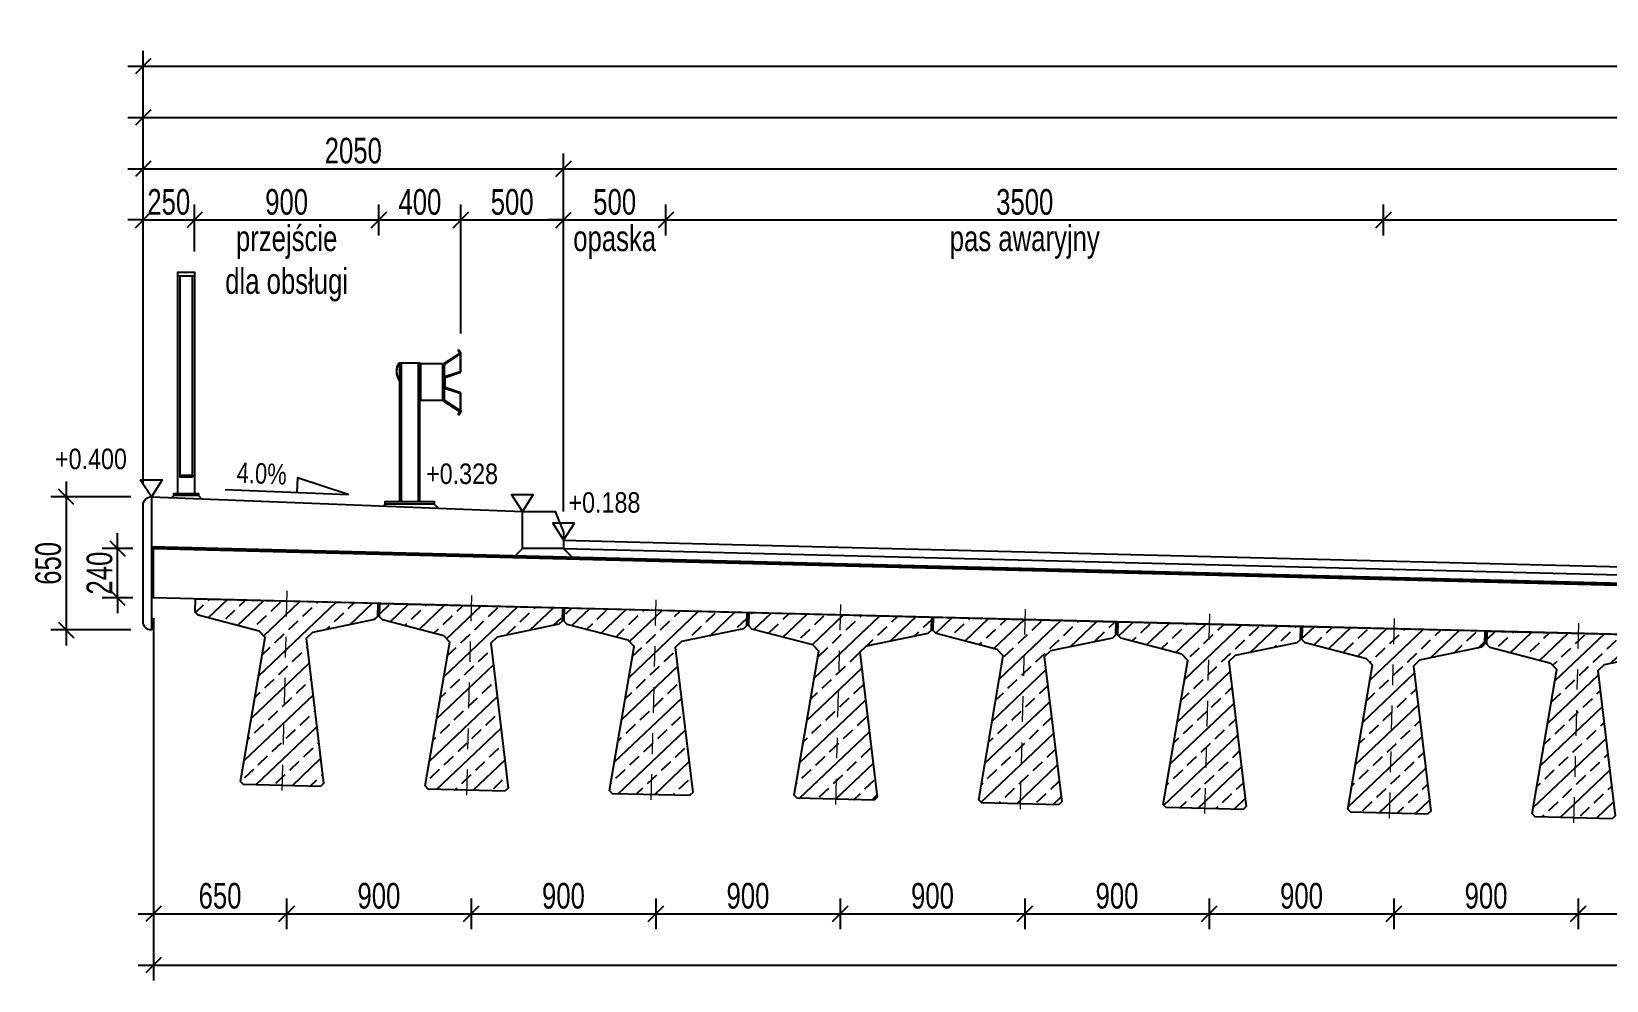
# Model space of a CAD drawing. Header units: metres. Extents: x -13.3 to 43, y -32 to 56.7.
# Drawn here: x -10.09 to -2.41, y -31.96 to -27.33 of the extents above; entities that cross this region are included whole.
import ezdxf
from ezdxf.enums import TextEntityAlignment as Align

# ---------------------------------------------------------------- set-up
doc = ezdxf.new("R2010")
doc.units = ezdxf.units.M
doc.header["$MEASUREMENT"] = 0
doc.linetypes.add('CENTER', pattern=[2, 1.25, -0.25, 0.25, -0.25])
doc.linetypes.add('HIDDEN', pattern=[0.375, 0.25, -0.125])
for name, color, linetype in [('AII_M_balustrady', 8, 'Continuous'), ('AII_M_bariery', 8, 'Continuous'), ('AII_M_izolacja', 8, 'Continuous'), ('AII_M_konstrukcja beton', 3, 'Continuous'), ('AII_M_krawężnik', 9, 'Continuous'), ('AII_M_kreskowanie', 8, 'Continuous'), ('AII_M_nawierzchnia', 9, 'Continuous'), ('AII_M_wymiary', 9, 'Continuous'), ('AII_M_wyposażenie', 8, 'Continuous')]:
    doc.layers.add(name, color=color, linetype=linetype)
doc.layers.add('AII_M_koty wysokościowe', color=1, linetype='Continuous', lineweight=18)
doc.layers.add('AII_M_osie główne', color=9, linetype='CENTER', lineweight=18)
doc.styles.add('AII_norm.', font='CDMSIMPL.shx', dxfattribs={"width": 0.75, "bigfont": 'CDMBIGPL.shx'})
doc.styles.add('CDMSTYLE', font='CDMSIMPL.shx', dxfattribs={"width": 0.7, "bigfont": 'CDMBIGPL.shx'})
doc.dimstyles.new('A2_M50MM', dxfattribs={"dimscale": 0.05, "dimtxt": 2.5, "dimasz": 1.5, "dimexe": 1.5, "dimexo": 2, "dimgap": 0.5, "dimtad": 1, "dimdec": 0, "dimlfac": 1000, "dimrnd": 5, "dimzin": 9, "dimtxsty": 'AII_norm.', "dimblk": 'OBLIQUE', "dimcen": 2.5, "dimdle": 1.5, "dimclrd": 256, "dimclre": 256, "dimclrt": 1, "dimadec": 1, "dimazin": 2, "dimtfac": 1, "dimtdec": 0, "dimtix": 1, "dimtmove": 1, "dimatfit": 3, "dimfxl": 1, "dimtvp": 1, "dimtfillclr": 256, "dimtolj": 1, "dimtzin": 0, "dimarcsym": 0})

# ---------------------------------------------------------------- blocks, each defined once
blk = doc.blocks.new('Deska_0.65')
at = {"layer": 'AII_M_wyposażenie', "color": 0, "linetype": 'ByBlock', "lineweight": -2}
blk.add_lwpolyline([(0, 0), (0, -0.65, 0.414214), (0.04, -0.61), (0.04, -0.04, 0.414214)], format="xyb", close=True, dxfattribs=at)
blk = doc.blocks.new('Bariera')
at = {"color": 0, "linetype": 'ByBlock', "lineweight": -2}
for p, q in [((-0.165, 0.685), (-0.165, 0.505)), ((-0.0686, 0.685), (-0.165, 0.685)), ((-0.161, 0.505), (-0.161, 0.685)), ((-0.05, 0.685), (-0.0686, 0.685)), ((-0.054, 0.505), (-0.054, 0.685)), ((-0.05, 0.683), (-0.05, 0.687)), ((-0.05, 0.503), (-0.05, 0.683)), ((-0.042, 0.687), (-0.042, 0.013)), ((0.042, 0.687), (0.042, 0.013)), ((0.0522, 0.6891), (0.05, 0.687)), ((-0.165, 0.505), (-0.05, 0.505))]:
    blk.add_line(p, q, dxfattribs=at)
for points in [[(-0.25, 0.4542), (-0.25, 0.5379, -0.324981), (-0.2452, 0.5446), (-0.1778, 0.5664, 0.324981), (-0.173, 0.5731), (-0.173, 0.593), (-0.173, 0.6129, 0.324981), (-0.1778, 0.6196), (-0.2452, 0.6414, -0.324981), (-0.25, 0.6481), (-0.25, 0.7318, -0.15172), (-0.2488, 0.7358), (-0.239, 0.75), (-0.2365, 0.7483), (-0.2458, 0.7349, 0.15172), (-0.247, 0.7309), (-0.247, 0.6503, 0.324981), (-0.2422, 0.6436), (-0.1748, 0.6218, -0.324981), (-0.17, 0.6151), (-0.17, 0.593), (-0.17, 0.5709, -0.324981), (-0.1748, 0.5642), (-0.2422, 0.5424, 0.324981), (-0.247, 0.5357), (-0.247, 0.4551, 0.15172), (-0.2458, 0.4511), (-0.2365, 0.4377), (-0.239, 0.436), (-0.2488, 0.4502, -0.15172), (-0.25, 0.4542, 0.15172), (-0.2488, 0.4502)], [(0.0522, 0.6891, -0.305469), (0.0521, 0.6048), (0.05, 0.607, 0.3), (0.05, 0.687, 0.425)]]:
    blk.add_lwpolyline(points, format="xyb", dxfattribs=at)
blk.add_lwpolyline([(-0.1682, 0.6851, -0.252386), (-0.165, 0.6792), (-0.165, 0.5068, -0.252386), (-0.1682, 0.5009), (-0.241, 0.453), (-0.2437, 0.4572), (-0.1732, 0.5036, 0.252386), (-0.17, 0.5095), (-0.17, 0.6765, 0.252386), (-0.1732, 0.6824), (-0.2437, 0.7288), (-0.241, 0.733)], format="xyb", close=True, dxfattribs=at)
blk.add_lwpolyline([(-0.05, 0.013), (-0.05, 0.687), (0.05, 0.687), (0.05, 0.013)], dxfattribs=at)
blk.add_lwpolyline([(-0.12, 0), (0.12, 0), (0.12, 0.013), (-0.12, 0.013)], close=True, dxfattribs=at)
blk = doc.blocks.new('Balustrada_1.1')
at = {"layer": 'AII_M_balustrady', "color": 0, "linetype": 'ByBlock', "lineweight": -2}
for points in [[(0.04, 0.01), (0.04, 1.09), (-0.04, 1.09), (-0.04, 0.01)], [(-0.04, 1.07), (0.04, 1.07)], [(-0.03, 0.1), (-0.03, 1.07)], [(0.03, 0.1), (0.03, 1.07)]]:
    blk.add_lwpolyline(points, dxfattribs=at)
for points in [[(-0.03, 0.09), (0.03, 0.09), (0.03, 0.1), (-0.03, 0.1)], [(-0.06, 0), (0.06, 0), (0.06, 0.01), (-0.06, 0.01)]]:
    blk.add_lwpolyline(points, close=True, dxfattribs=at)
blk = doc.blocks.new('_OBLIQUE')
at = {"color": 0, "linetype": 'ByBlock'}
blk.add_line((-0.5, -0.5), (0.5, 0.5), dxfattribs=at)
blk = doc.blocks.new('*D923')
at = {"layer": 'AII_M_wymiary', "lineweight": -2, "transparency": 16777216}
for p, q in [((-9.925, -29.5251), (-9.925, -30.3251)), ((-9.61, -29.6001), (-10, -29.6001)), ((-9.61, -30.2501), (-10, -30.2501))]:
    blk.add_line(p, q, dxfattribs=at)
at = {"layer": 'Defpoints', "color": 0, "lineweight": 25, "transparency": 16777216}
for p in [(-9.51, -29.6001), (-9.925, -30.2501), (-9.51, -30.2501)]:
    blk.add_point(p, dxfattribs=at)
at = {"layer": 'AII_M_wymiary', "lineweight": -2, "transparency": 16777216, "xscale": 0.07500000000000001, "yscale": 0.07500000000000001, "zscale": 0.07500000000000001}
for p, rotation in [((-9.925, -29.6001), 90), ((-9.925, -30.2501), 270)]:
    blk.add_blockref('_OBLIQUE', p, dxfattribs=dict(at, rotation=rotation))
at = {"layer": 'AII_M_wymiary', "color": 1, "lineweight": 25, "transparency": 16777216, "insert": (-10.0125, -29.9251), "char_height": 0.125, "attachment_point": 5, "rotation": 90, "style": 'AII_norm.'}
blk.add_mtext('\\A1;650', dxfattribs=at)
blk = doc.blocks.new('Spadek')
at = {"layer": 'AII_M_wymiary', "color": 0}
blk.add_lwpolyline([(-0.2999, 0), (0.2999, 0), (0.0499, 0.07), (0.0499, 0.07), (0.0499, 0)], dxfattribs=at)
at = {"layer": 'AII_M_wymiary', "color": 1, "style": 'CDMSTYLE', "width": 0.8}
blk.add_attdef('SP', text='', height=0.1, rotation=360, dxfattribs=at).set_placement((-0.125, 0.035), align=Align.CENTER)
blk = doc.blocks.new('*D925')
at = {"layer": 'AII_M_wymiary', "lineweight": -2, "transparency": 16777216}
for p, q in [((-7.5, -29.6725), (-7.5, -28.175)), ((-7, -28.325), (-7, -28.175)), ((-7.5, -28.25), (-7.575, -28.25)), ((-7.5, -28.25), (-7, -28.25)), ((-7, -28.25), (-6.925, -28.25))]:
    blk.add_line(p, q, dxfattribs=at)
at = {"layer": 'Defpoints', "color": 0, "lineweight": 25, "transparency": 16777216}
for p in [(-7, -28.25), (-7, -28.425), (-7.5, -29.7725)]:
    blk.add_point(p, dxfattribs=at)
at = {"layer": 'AII_M_wymiary', "lineweight": -2, "transparency": 16777216, "xscale": 0.07500000000000001, "yscale": 0.07500000000000001, "zscale": 0.07500000000000001}
blk.add_blockref('_OBLIQUE', (-7.5, -28.25), dxfattribs=at)
at = {"layer": 'AII_M_wymiary', "lineweight": -2, "transparency": 16777216, "xscale": 0.07500000000000001, "yscale": 0.07500000000000001, "zscale": 0.07500000000000001, "rotation": 180}
blk.add_blockref('_OBLIQUE', (-7, -28.25), dxfattribs=at)
at = {"layer": 'AII_M_wymiary', "color": 1, "lineweight": 25, "transparency": 16777216, "char_height": 0.125, "attachment_point": 5, "style": 'AII_norm.'}
for s, insert in [('\\A1;500', (-7.25, -28.1625)), ('\\A1;opaska', (-7.25, -28.3583))]:
    blk.add_mtext(s, dxfattribs=dict(at, insert=insert))
blk = doc.blocks.new('*D926')
at = {"layer": 'AII_M_wymiary', "lineweight": -2, "transparency": 16777216}
for p, q in [((-7, -28.325), (-7, -28.175)), ((-3.5, -28.325), (-3.5, -28.175)), ((-7.075, -28.25), (-3.425, -28.25))]:
    blk.add_line(p, q, dxfattribs=at)
at = {"layer": 'Defpoints', "color": 0, "lineweight": 25, "transparency": 16777216}
for p in [(-3.5, -28.25), (-7, -28.425), (-3.5, -28.425)]:
    blk.add_point(p, dxfattribs=at)
at = {"layer": 'AII_M_wymiary', "lineweight": -2, "transparency": 16777216, "xscale": 0.07500000000000001, "yscale": 0.07500000000000001, "zscale": 0.07500000000000001, "rotation": 180}
blk.add_blockref('_OBLIQUE', (-7, -28.25), dxfattribs=at)
at = {"layer": 'AII_M_wymiary', "lineweight": -2, "transparency": 16777216, "xscale": 0.07500000000000001, "yscale": 0.07500000000000001, "zscale": 0.07500000000000001}
blk.add_blockref('_OBLIQUE', (-3.5, -28.25), dxfattribs=at)
at = {"layer": 'AII_M_wymiary', "color": 1, "lineweight": 25, "transparency": 16777216, "char_height": 0.125, "attachment_point": 5, "style": 'AII_norm.'}
for s, insert in [('\\A1;3500', (-5.25, -28.1625)), ('\\A1;pas awaryjny', (-5.25, -28.3583))]:
    blk.add_mtext(s, dxfattribs=dict(at, insert=insert))
blk = doc.blocks.new('*D927')
at = {"layer": 'AII_M_wymiary', "lineweight": -2, "transparency": 16777216}
for p, q in [((-3.5, -28.325), (-3.5, -28.175)), ((0, -28.325), (0, -28.175)), ((-3.575, -28.25), (0.075, -28.25))]:
    blk.add_line(p, q, dxfattribs=at)
at = {"layer": 'Defpoints', "color": 0, "lineweight": 25, "transparency": 16777216}
for p in [(0, -28.25), (-3.5, -28.425), (0, -28.425)]:
    blk.add_point(p, dxfattribs=at)
at = {"layer": 'AII_M_wymiary', "lineweight": -2, "transparency": 16777216, "xscale": 0.07500000000000001, "yscale": 0.07500000000000001, "zscale": 0.07500000000000001, "rotation": 180}
blk.add_blockref('_OBLIQUE', (-3.5, -28.25), dxfattribs=at)
at = {"layer": 'AII_M_wymiary', "lineweight": -2, "transparency": 16777216, "xscale": 0.07500000000000001, "yscale": 0.07500000000000001, "zscale": 0.07500000000000001}
blk.add_blockref('_OBLIQUE', (0, -28.25), dxfattribs=at)
at = {"layer": 'AII_M_wymiary', "color": 1, "lineweight": 25, "transparency": 16777216, "char_height": 0.125, "attachment_point": 5, "style": 'AII_norm.'}
for s, insert in [('\\A1;3500', (-1.75, -28.1625)), ('\\A1;pas ruchu', (-1.75, -28.3583))]:
    blk.add_mtext(s, dxfattribs=dict(at, insert=insert))
blk = doc.blocks.new('*D930')
at = {"layer": 'AII_M_wymiary', "lineweight": -2, "transparency": 16777216}
for p, q in [((-8, -28.8039), (-8, -28.175)), ((-7.5, -29.6725), (-7.5, -28.175)), ((-8.075, -28.25), (-7.425, -28.25))]:
    blk.add_line(p, q, dxfattribs=at)
at = {"layer": 'Defpoints', "color": 0, "lineweight": 25, "transparency": 16777216}
for p in [(-7.5, -28.25), (-8, -28.9039), (-7.5, -29.7725)]:
    blk.add_point(p, dxfattribs=at)
at = {"layer": 'AII_M_wymiary', "lineweight": -2, "transparency": 16777216, "xscale": 0.07500000000000001, "yscale": 0.07500000000000001, "zscale": 0.07500000000000001, "rotation": 180}
blk.add_blockref('_OBLIQUE', (-8, -28.25), dxfattribs=at)
at = {"layer": 'AII_M_wymiary', "lineweight": -2, "transparency": 16777216, "xscale": 0.07500000000000001, "yscale": 0.07500000000000001, "zscale": 0.07500000000000001}
blk.add_blockref('_OBLIQUE', (-7.5, -28.25), dxfattribs=at)
at = {"layer": 'AII_M_wymiary', "color": 1, "lineweight": 25, "transparency": 16777216, "insert": (-7.75, -28.1625), "char_height": 0.125, "attachment_point": 5, "style": 'AII_norm.'}
blk.add_mtext('\\A1;500', dxfattribs=at)
blk = doc.blocks.new('*D931')
at = {"layer": 'AII_M_wymiary', "lineweight": -2, "transparency": 16777216}
for p, q in [((-8.4, -28.325), (-8.4, -28.175)), ((-8, -28.8039), (-8, -28.175)), ((-8.475, -28.25), (-7.925, -28.25))]:
    blk.add_line(p, q, dxfattribs=at)
at = {"layer": 'Defpoints', "color": 0, "lineweight": 25, "transparency": 16777216}
for p in [(-8, -28.25), (-8.4, -28.425), (-8, -28.9039)]:
    blk.add_point(p, dxfattribs=at)
at = {"layer": 'AII_M_wymiary', "lineweight": -2, "transparency": 16777216, "xscale": 0.07500000000000001, "yscale": 0.07500000000000001, "zscale": 0.07500000000000001, "rotation": 180}
blk.add_blockref('_OBLIQUE', (-8.4, -28.25), dxfattribs=at)
at = {"layer": 'AII_M_wymiary', "lineweight": -2, "transparency": 16777216, "xscale": 0.07500000000000001, "yscale": 0.07500000000000001, "zscale": 0.07500000000000001}
blk.add_blockref('_OBLIQUE', (-8, -28.25), dxfattribs=at)
at = {"layer": 'AII_M_wymiary', "color": 1, "lineweight": 25, "transparency": 16777216, "insert": (-8.2, -28.1625), "char_height": 0.125, "attachment_point": 5, "style": 'AII_norm.'}
blk.add_mtext('\\A1;400', dxfattribs=at)
blk = doc.blocks.new('*D932')
at = {"layer": 'AII_M_wymiary', "lineweight": -2, "transparency": 16777216}
for p, q in [((-9.3, -28.4045), (-9.3, -28.175)), ((-8.4, -28.325), (-8.4, -28.175)), ((-9.375, -28.25), (-8.325, -28.25))]:
    blk.add_line(p, q, dxfattribs=at)
at = {"layer": 'Defpoints', "color": 0, "lineweight": 25, "transparency": 16777216}
for p in [(-8.4, -28.25), (-8.4, -28.425), (-9.3, -28.5045)]:
    blk.add_point(p, dxfattribs=at)
at = {"layer": 'AII_M_wymiary', "lineweight": -2, "transparency": 16777216, "xscale": 0.07500000000000001, "yscale": 0.07500000000000001, "zscale": 0.07500000000000001, "rotation": 180}
blk.add_blockref('_OBLIQUE', (-9.3, -28.25), dxfattribs=at)
at = {"layer": 'AII_M_wymiary', "lineweight": -2, "transparency": 16777216, "xscale": 0.07500000000000001, "yscale": 0.07500000000000001, "zscale": 0.07500000000000001}
blk.add_blockref('_OBLIQUE', (-8.4, -28.25), dxfattribs=at)
at = {"layer": 'AII_M_wymiary', "color": 1, "lineweight": 25, "transparency": 16777216, "char_height": 0.125, "attachment_point": 5, "style": 'AII_norm.'}
for s, insert in [('\\A1;900', (-8.85, -28.1625)), ('\\A1;przejście\\Pdla obsługi', (-8.85, -28.4625))]:
    blk.add_mtext(s, dxfattribs=dict(at, insert=insert))
blk = doc.blocks.new('*D933')
at = {"layer": 'AII_M_wymiary', "lineweight": -2, "transparency": 16777216}
for p, q in [((-9.55, -29.5401), (-9.55, -28.175)), ((-9.3, -28.4045), (-9.3, -28.175)), ((-9.55, -28.25), (-9.625, -28.25)), ((-9.55, -28.25), (-9.3, -28.25)), ((-9.3, -28.25), (-9.225, -28.25))]:
    blk.add_line(p, q, dxfattribs=at)
at = {"layer": 'Defpoints', "color": 0, "lineweight": 25, "transparency": 16777216}
for p in [(-9.3, -28.25), (-9.3, -28.5045), (-9.55, -29.6401)]:
    blk.add_point(p, dxfattribs=at)
at = {"layer": 'AII_M_wymiary', "lineweight": -2, "transparency": 16777216, "xscale": 0.07500000000000001, "yscale": 0.07500000000000001, "zscale": 0.07500000000000001}
blk.add_blockref('_OBLIQUE', (-9.55, -28.25), dxfattribs=at)
at = {"layer": 'AII_M_wymiary', "lineweight": -2, "transparency": 16777216, "xscale": 0.07500000000000001, "yscale": 0.07500000000000001, "zscale": 0.07500000000000001, "rotation": 180}
blk.add_blockref('_OBLIQUE', (-9.3, -28.25), dxfattribs=at)
at = {"layer": 'AII_M_wymiary', "color": 1, "lineweight": 25, "transparency": 16777216, "insert": (-9.425, -28.1625), "char_height": 0.125, "attachment_point": 5, "style": 'AII_norm.'}
blk.add_mtext('\\A1;250', dxfattribs=at)
blk = doc.blocks.new('*D937')
at = {"layer": 'AII_M_wymiary', "lineweight": -2, "transparency": 16777216}
for p, q in [((-9.55, -29.5401), (-9.55, -27.925)), ((-7.5, -29.6725), (-7.5, -27.925)), ((-9.625, -28), (-7.425, -28))]:
    blk.add_line(p, q, dxfattribs=at)
at = {"layer": 'Defpoints', "color": 0, "lineweight": 25, "transparency": 16777216}
for p in [(-7.5, -28), (-9.55, -29.6401), (-7.5, -29.7725)]:
    blk.add_point(p, dxfattribs=at)
at = {"layer": 'AII_M_wymiary', "lineweight": -2, "transparency": 16777216, "xscale": 0.07500000000000001, "yscale": 0.07500000000000001, "zscale": 0.07500000000000001, "rotation": 180}
blk.add_blockref('_OBLIQUE', (-9.55, -28), dxfattribs=at)
at = {"layer": 'AII_M_wymiary', "lineweight": -2, "transparency": 16777216, "xscale": 0.07500000000000001, "yscale": 0.07500000000000001, "zscale": 0.07500000000000001}
blk.add_blockref('_OBLIQUE', (-7.5, -28), dxfattribs=at)
at = {"layer": 'AII_M_wymiary', "color": 1, "lineweight": 25, "transparency": 16777216, "insert": (-8.525, -27.9125), "char_height": 0.125, "attachment_point": 5, "style": 'AII_norm.'}
blk.add_mtext('\\A1;2050', dxfattribs=at)
blk = doc.blocks.new('*D938')
at = {"layer": 'AII_M_wymiary', "lineweight": -2, "transparency": 16777216}
for p, q in [((-7.5, -29.6725), (-7.5, -27.925)), ((4.5, -29.9725), (4.5, -27.925)), ((-7.575, -28), (4.575, -28))]:
    blk.add_line(p, q, dxfattribs=at)
at = {"layer": 'Defpoints', "color": 0, "lineweight": 25, "transparency": 16777216}
for p in [(4.5, -28), (-7.5, -29.7725), (4.5, -30.0725)]:
    blk.add_point(p, dxfattribs=at)
at = {"layer": 'AII_M_wymiary', "lineweight": -2, "transparency": 16777216, "xscale": 0.07500000000000001, "yscale": 0.07500000000000001, "zscale": 0.07500000000000001, "rotation": 180}
blk.add_blockref('_OBLIQUE', (-7.5, -28), dxfattribs=at)
at = {"layer": 'AII_M_wymiary', "lineweight": -2, "transparency": 16777216, "xscale": 0.07500000000000001, "yscale": 0.07500000000000001, "zscale": 0.07500000000000001}
blk.add_blockref('_OBLIQUE', (4.5, -28), dxfattribs=at)
at = {"layer": 'AII_M_wymiary', "color": 1, "lineweight": 25, "transparency": 16777216, "insert": (-1.5, -27.9125), "char_height": 0.125, "attachment_point": 5, "style": 'AII_norm.'}
blk.add_mtext('\\A1;12000', dxfattribs=at)
blk = doc.blocks.new('*D940')
at = {"layer": 'AII_M_wymiary', "lineweight": -2, "transparency": 16777216}
for p, q in [((-9.55, -29.5401), (-9.55, -27.675)), ((8.6, -29.816), (8.6, -27.675)), ((-9.625, -27.75), (8.675, -27.75))]:
    blk.add_line(p, q, dxfattribs=at)
at = {"layer": 'Defpoints', "color": 0, "lineweight": 25, "transparency": 16777216}
for p in [(8.6, -27.75), (-9.55, -29.6401), (8.6, -29.916)]:
    blk.add_point(p, dxfattribs=at)
at = {"layer": 'AII_M_wymiary', "lineweight": -2, "transparency": 16777216, "xscale": 0.07500000000000001, "yscale": 0.07500000000000001, "zscale": 0.07500000000000001, "rotation": 180}
blk.add_blockref('_OBLIQUE', (-9.55, -27.75), dxfattribs=at)
at = {"layer": 'AII_M_wymiary', "lineweight": -2, "transparency": 16777216, "xscale": 0.07500000000000001, "yscale": 0.07500000000000001, "zscale": 0.07500000000000001}
blk.add_blockref('_OBLIQUE', (8.6, -27.75), dxfattribs=at)
at = {"layer": 'AII_M_wymiary', "color": 1, "lineweight": 25, "transparency": 16777216, "insert": (-0.475, -27.6625), "char_height": 0.125, "attachment_point": 5, "style": 'AII_norm.'}
blk.add_mtext('\\A1;18150', dxfattribs=at)
blk = doc.blocks.new('*D942')
at = {"layer": 'AII_M_wymiary', "lineweight": -2, "transparency": 16777216}
for p, q in [((-9.625, -27.5), (9.225, -27.5)), ((-9.55, -29.5401), (-9.55, -27.425)), ((9.15, -29.80225), (9.15, -27.425))]:
    blk.add_line(p, q, dxfattribs=at)
at = {"layer": 'Defpoints', "color": 0, "lineweight": 25, "transparency": 16777216}
for p in [(9.15, -27.5), (-9.55, -29.6401), (9.15, -29.90225)]:
    blk.add_point(p, dxfattribs=at)
at = {"layer": 'AII_M_wymiary', "lineweight": -2, "transparency": 16777216, "xscale": 0.07500000000000001, "yscale": 0.07500000000000001, "zscale": 0.07500000000000001, "rotation": 180}
blk.add_blockref('_OBLIQUE', (-9.55, -27.5), dxfattribs=at)
at = {"layer": 'AII_M_wymiary', "lineweight": -2, "transparency": 16777216, "xscale": 0.07500000000000001, "yscale": 0.07500000000000001, "zscale": 0.07500000000000001}
blk.add_blockref('_OBLIQUE', (9.15, -27.5), dxfattribs=at)
at = {"layer": 'AII_M_wymiary', "color": 1, "lineweight": 25, "transparency": 16777216, "insert": (-0.2, -27.4125), "char_height": 0.125, "attachment_point": 5, "style": 'AII_norm.'}
blk.add_mtext('\\A1;18700', dxfattribs=at)
blk = doc.blocks.new('00kota3')
at = {"layer": 'AII_M_koty wysokościowe', "color": 0, "linetype": 'Continuous', "lineweight": -2}
blk.add_lwpolyline([(1.08, 1.66), (-1.04, 1.66), (0, 0)], close=True, dxfattribs=at)
at = {"layer": 'AII_M_koty wysokościowe', "color": 0, "linetype": 'Continuous', "lineweight": -2, "style": 'CDMSTYLE', "width": 0.85}
blk.add_attdef('%%P000.000', (0.49, 2.69), '', height=2, dxfattribs=at)
blk = doc.blocks.new('Belka_T21')
at = {"layer": 'AII_M_kreskowanie'}
h = blk.add_hatch(dxfattribs=at)
h.set_pattern_fill('ANSI33', color=256, scale=0.5)
h.set_pattern_definition([(45, (3.91824, -8.47302), (-0.0883883, 0.0883883), []), (45, (4.00663, -8.47302), (-0.0883883, 0.0883883), [0.0625, -0.03125])])
h.paths.add_polyline_path([(0.1, -0.18), (0.13, -0.15), (0.43, -0.08), (0.445, -0.065), (0.445, 0), (-0.445, 0), (-0.445, -0.065), (-0.43, -0.08), (-0.13, -0.15), (-0.1, -0.18), (-0.2025, -0.885), (-0.1875, -0.9), (0.1875, -0.9), (0.2025, -0.885)])
at = {"layer": 'AII_M_konstrukcja beton', "color": 1}
blk.add_lwpolyline([(0.1875, -0.9), (-0.1875, -0.9), (-0.2025, -0.885), (-0.1, -0.18), (-0.13, -0.15), (-0.43, -0.08), (-0.445, -0.065), (-0.445, 0), (0.445, 0), (0.445, -0.065), (0.43, -0.08), (0.13, -0.15), (0.1, -0.18), (0.2025, -0.885)], close=True, dxfattribs=at)
at = {"layer": 'AII_M_osie główne', "ltscale": 0.1}
blk.add_lwpolyline([(0, 0.05), (0, -1)], dxfattribs=at)
blk = doc.blocks.new('*D943')
at = {"layer": 'AII_M_wymiary', "lineweight": -2, "transparency": 16777216}
for p, q in [((-9.5, -30.1925), (-9.5, -31.71)), ((-8.85, -31.56), (-8.85, -31.71)), ((-9.575, -31.635), (-8.775, -31.635))]:
    blk.add_line(p, q, dxfattribs=at)
at = {"layer": 'Defpoints', "color": 0, "lineweight": 25, "transparency": 16777216}
for p in [(-9.5, -30.0925), (-8.85, -31.46), (-8.85, -31.635)]:
    blk.add_point(p, dxfattribs=at)
at = {"layer": 'AII_M_wymiary', "lineweight": -2, "transparency": 16777216, "xscale": 0.07500000000000001, "yscale": 0.07500000000000001, "zscale": 0.07500000000000001, "rotation": 180}
blk.add_blockref('_OBLIQUE', (-9.5, -31.635), dxfattribs=at)
at = {"layer": 'AII_M_wymiary', "lineweight": -2, "transparency": 16777216, "xscale": 0.07500000000000001, "yscale": 0.07500000000000001, "zscale": 0.07500000000000001}
blk.add_blockref('_OBLIQUE', (-8.85, -31.635), dxfattribs=at)
at = {"layer": 'AII_M_wymiary', "color": 1, "lineweight": 25, "transparency": 16777216, "insert": (-9.175, -31.5475), "char_height": 0.125, "attachment_point": 5, "style": 'AII_norm.'}
blk.add_mtext('\\A1;650', dxfattribs=at)
blk = doc.blocks.new('*D944')
at = {"layer": 'AII_M_wymiary', "lineweight": -2, "transparency": 16777216}
for p, q in [((-8.85, -31.56), (-8.85, -31.71)), ((-7.95, -31.56), (-7.95, -31.71)), ((-8.925, -31.635), (-7.875, -31.635))]:
    blk.add_line(p, q, dxfattribs=at)
at = {"layer": 'Defpoints', "color": 0, "lineweight": 25, "transparency": 16777216}
for p in [(-8.85, -31.46), (-7.95, -31.46), (-7.95, -31.635)]:
    blk.add_point(p, dxfattribs=at)
at = {"layer": 'AII_M_wymiary', "lineweight": -2, "transparency": 16777216, "xscale": 0.07500000000000001, "yscale": 0.07500000000000001, "zscale": 0.07500000000000001, "rotation": 180}
blk.add_blockref('_OBLIQUE', (-8.85, -31.635), dxfattribs=at)
at = {"layer": 'AII_M_wymiary', "lineweight": -2, "transparency": 16777216, "xscale": 0.07500000000000001, "yscale": 0.07500000000000001, "zscale": 0.07500000000000001}
blk.add_blockref('_OBLIQUE', (-7.95, -31.635), dxfattribs=at)
at = {"layer": 'AII_M_wymiary', "color": 1, "lineweight": 25, "transparency": 16777216, "insert": (-8.4, -31.5475), "char_height": 0.125, "attachment_point": 5, "style": 'AII_norm.'}
blk.add_mtext('\\A1;900', dxfattribs=at)
blk = doc.blocks.new('*D945')
at = {"layer": 'AII_M_wymiary', "lineweight": -2, "transparency": 16777216}
for p, q in [((-7.95, -31.56), (-7.95, -31.71)), ((-7.05, -31.56), (-7.05, -31.71)), ((-8.025, -31.635), (-6.975, -31.635))]:
    blk.add_line(p, q, dxfattribs=at)
at = {"layer": 'Defpoints', "color": 0, "lineweight": 25, "transparency": 16777216}
for p in [(-7.95, -31.46), (-7.05, -31.46), (-7.05, -31.635)]:
    blk.add_point(p, dxfattribs=at)
at = {"layer": 'AII_M_wymiary', "lineweight": -2, "transparency": 16777216, "xscale": 0.07500000000000001, "yscale": 0.07500000000000001, "zscale": 0.07500000000000001, "rotation": 180}
blk.add_blockref('_OBLIQUE', (-7.95, -31.635), dxfattribs=at)
at = {"layer": 'AII_M_wymiary', "lineweight": -2, "transparency": 16777216, "xscale": 0.07500000000000001, "yscale": 0.07500000000000001, "zscale": 0.07500000000000001}
blk.add_blockref('_OBLIQUE', (-7.05, -31.635), dxfattribs=at)
at = {"layer": 'AII_M_wymiary', "color": 1, "lineweight": 25, "transparency": 16777216, "insert": (-7.5, -31.5475), "char_height": 0.125, "attachment_point": 5, "style": 'AII_norm.'}
blk.add_mtext('\\A1;900', dxfattribs=at)
blk = doc.blocks.new('*D946')
at = {"layer": 'AII_M_wymiary', "lineweight": -2, "transparency": 16777216}
for p, q in [((-7.05, -31.56), (-7.05, -31.71)), ((-6.15, -31.56), (-6.15, -31.71)), ((-7.125, -31.635), (-6.075, -31.635))]:
    blk.add_line(p, q, dxfattribs=at)
at = {"layer": 'Defpoints', "color": 0, "lineweight": 25, "transparency": 16777216}
for p in [(-7.05, -31.46), (-6.15, -31.46), (-6.15, -31.635)]:
    blk.add_point(p, dxfattribs=at)
at = {"layer": 'AII_M_wymiary', "lineweight": -2, "transparency": 16777216, "xscale": 0.07500000000000001, "yscale": 0.07500000000000001, "zscale": 0.07500000000000001, "rotation": 180}
blk.add_blockref('_OBLIQUE', (-7.05, -31.635), dxfattribs=at)
at = {"layer": 'AII_M_wymiary', "lineweight": -2, "transparency": 16777216, "xscale": 0.07500000000000001, "yscale": 0.07500000000000001, "zscale": 0.07500000000000001}
blk.add_blockref('_OBLIQUE', (-6.15, -31.635), dxfattribs=at)
at = {"layer": 'AII_M_wymiary', "color": 1, "lineweight": 25, "transparency": 16777216, "insert": (-6.6, -31.5475), "char_height": 0.125, "attachment_point": 5, "style": 'AII_norm.'}
blk.add_mtext('\\A1;900', dxfattribs=at)
blk = doc.blocks.new('*D947')
at = {"layer": 'AII_M_wymiary', "lineweight": -2, "transparency": 16777216}
for p, q in [((-6.15, -31.56), (-6.15, -31.71)), ((-5.25, -31.56), (-5.25, -31.71)), ((-6.225, -31.635), (-5.175, -31.635))]:
    blk.add_line(p, q, dxfattribs=at)
at = {"layer": 'Defpoints', "color": 0, "lineweight": 25, "transparency": 16777216}
for p in [(-6.15, -31.46), (-5.25, -31.46), (-5.25, -31.635)]:
    blk.add_point(p, dxfattribs=at)
at = {"layer": 'AII_M_wymiary', "lineweight": -2, "transparency": 16777216, "xscale": 0.07500000000000001, "yscale": 0.07500000000000001, "zscale": 0.07500000000000001, "rotation": 180}
blk.add_blockref('_OBLIQUE', (-6.15, -31.635), dxfattribs=at)
at = {"layer": 'AII_M_wymiary', "lineweight": -2, "transparency": 16777216, "xscale": 0.07500000000000001, "yscale": 0.07500000000000001, "zscale": 0.07500000000000001}
blk.add_blockref('_OBLIQUE', (-5.25, -31.635), dxfattribs=at)
at = {"layer": 'AII_M_wymiary', "color": 1, "lineweight": 25, "transparency": 16777216, "insert": (-5.7, -31.5475), "char_height": 0.125, "attachment_point": 5, "style": 'AII_norm.'}
blk.add_mtext('\\A1;900', dxfattribs=at)
blk = doc.blocks.new('*D948')
at = {"layer": 'AII_M_wymiary', "lineweight": -2, "transparency": 16777216}
for p, q in [((-5.25, -31.56), (-5.25, -31.71)), ((-4.35, -31.56), (-4.35, -31.71)), ((-5.325, -31.635), (-4.275, -31.635))]:
    blk.add_line(p, q, dxfattribs=at)
at = {"layer": 'Defpoints', "color": 0, "lineweight": 25, "transparency": 16777216}
for p in [(-5.25, -31.46), (-4.35, -31.46), (-4.35, -31.635)]:
    blk.add_point(p, dxfattribs=at)
at = {"layer": 'AII_M_wymiary', "lineweight": -2, "transparency": 16777216, "xscale": 0.07500000000000001, "yscale": 0.07500000000000001, "zscale": 0.07500000000000001, "rotation": 180}
blk.add_blockref('_OBLIQUE', (-5.25, -31.635), dxfattribs=at)
at = {"layer": 'AII_M_wymiary', "lineweight": -2, "transparency": 16777216, "xscale": 0.07500000000000001, "yscale": 0.07500000000000001, "zscale": 0.07500000000000001}
blk.add_blockref('_OBLIQUE', (-4.35, -31.635), dxfattribs=at)
at = {"layer": 'AII_M_wymiary', "color": 1, "lineweight": 25, "transparency": 16777216, "insert": (-4.8, -31.5475), "char_height": 0.125, "attachment_point": 5, "style": 'AII_norm.'}
blk.add_mtext('\\A1;900', dxfattribs=at)
blk = doc.blocks.new('*D949')
at = {"layer": 'AII_M_wymiary', "lineweight": -2, "transparency": 16777216}
for p, q in [((-4.35, -31.56), (-4.35, -31.71)), ((-3.45, -31.56), (-3.45, -31.71)), ((-4.425, -31.635), (-3.375, -31.635))]:
    blk.add_line(p, q, dxfattribs=at)
at = {"layer": 'Defpoints', "color": 0, "lineweight": 25, "transparency": 16777216}
for p in [(-4.35, -31.46), (-3.45, -31.46), (-3.45, -31.635)]:
    blk.add_point(p, dxfattribs=at)
at = {"layer": 'AII_M_wymiary', "lineweight": -2, "transparency": 16777216, "xscale": 0.07500000000000001, "yscale": 0.07500000000000001, "zscale": 0.07500000000000001, "rotation": 180}
blk.add_blockref('_OBLIQUE', (-4.35, -31.635), dxfattribs=at)
at = {"layer": 'AII_M_wymiary', "lineweight": -2, "transparency": 16777216, "xscale": 0.07500000000000001, "yscale": 0.07500000000000001, "zscale": 0.07500000000000001}
blk.add_blockref('_OBLIQUE', (-3.45, -31.635), dxfattribs=at)
at = {"layer": 'AII_M_wymiary', "color": 1, "lineweight": 25, "transparency": 16777216, "insert": (-3.9, -31.5475), "char_height": 0.125, "attachment_point": 5, "style": 'AII_norm.'}
blk.add_mtext('\\A1;900', dxfattribs=at)
blk = doc.blocks.new('*D950')
at = {"layer": 'AII_M_wymiary', "lineweight": -2, "transparency": 16777216}
for p, q in [((-3.45, -31.56), (-3.45, -31.71)), ((-2.55, -31.56), (-2.55, -31.71)), ((-3.525, -31.635), (-2.475, -31.635))]:
    blk.add_line(p, q, dxfattribs=at)
at = {"layer": 'Defpoints', "color": 0, "lineweight": 25, "transparency": 16777216}
for p in [(-3.45, -31.46), (-2.55, -31.46), (-2.55, -31.635)]:
    blk.add_point(p, dxfattribs=at)
at = {"layer": 'AII_M_wymiary', "lineweight": -2, "transparency": 16777216, "xscale": 0.07500000000000001, "yscale": 0.07500000000000001, "zscale": 0.07500000000000001, "rotation": 180}
blk.add_blockref('_OBLIQUE', (-3.45, -31.635), dxfattribs=at)
at = {"layer": 'AII_M_wymiary', "lineweight": -2, "transparency": 16777216, "xscale": 0.07500000000000001, "yscale": 0.07500000000000001, "zscale": 0.07500000000000001}
blk.add_blockref('_OBLIQUE', (-2.55, -31.635), dxfattribs=at)
at = {"layer": 'AII_M_wymiary', "color": 1, "lineweight": 25, "transparency": 16777216, "insert": (-3, -31.5475), "char_height": 0.125, "attachment_point": 5, "style": 'AII_norm.'}
blk.add_mtext('\\A1;900', dxfattribs=at)
blk = doc.blocks.new('*D951')
at = {"layer": 'AII_M_wymiary', "lineweight": -2, "transparency": 16777216}
for p, q in [((-2.55, -31.56), (-2.55, -31.71)), ((-1.65, -31.56), (-1.65, -31.71)), ((-2.625, -31.635), (-1.575, -31.635))]:
    blk.add_line(p, q, dxfattribs=at)
at = {"layer": 'Defpoints', "color": 0, "lineweight": 25, "transparency": 16777216}
for p in [(-2.55, -31.46), (-1.65, -31.46), (-1.65, -31.635)]:
    blk.add_point(p, dxfattribs=at)
at = {"layer": 'AII_M_wymiary', "lineweight": -2, "transparency": 16777216, "xscale": 0.07500000000000001, "yscale": 0.07500000000000001, "zscale": 0.07500000000000001, "rotation": 180}
blk.add_blockref('_OBLIQUE', (-2.55, -31.635), dxfattribs=at)
at = {"layer": 'AII_M_wymiary', "lineweight": -2, "transparency": 16777216, "xscale": 0.07500000000000001, "yscale": 0.07500000000000001, "zscale": 0.07500000000000001}
blk.add_blockref('_OBLIQUE', (-1.65, -31.635), dxfattribs=at)
at = {"layer": 'AII_M_wymiary', "color": 1, "lineweight": 25, "transparency": 16777216, "insert": (-2.1, -31.5475), "char_height": 0.125, "attachment_point": 5, "style": 'AII_norm.'}
blk.add_mtext('\\A1;900', dxfattribs=at)
blk = doc.blocks.new('*D963')
at = {"layer": 'AII_M_wymiary', "lineweight": -2, "transparency": 16777216}
for p, q in [((-9.5, -30.1925), (-9.5, -31.96)), ((8.55, -30.42625), (8.55, -31.96)), ((-9.575, -31.885), (8.625, -31.885))]:
    blk.add_line(p, q, dxfattribs=at)
at = {"layer": 'Defpoints', "color": 0, "lineweight": 25, "transparency": 16777216}
for p in [(-9.5, -30.0925), (8.55, -30.32625), (8.55, -31.885)]:
    blk.add_point(p, dxfattribs=at)
at = {"layer": 'AII_M_wymiary', "lineweight": -2, "transparency": 16777216, "xscale": 0.07500000000000001, "yscale": 0.07500000000000001, "zscale": 0.07500000000000001, "rotation": 180}
blk.add_blockref('_OBLIQUE', (-9.5, -31.885), dxfattribs=at)
at = {"layer": 'AII_M_wymiary', "lineweight": -2, "transparency": 16777216, "xscale": 0.07500000000000001, "yscale": 0.07500000000000001, "zscale": 0.07500000000000001}
blk.add_blockref('_OBLIQUE', (8.55, -31.885), dxfattribs=at)
at = {"layer": 'AII_M_wymiary', "color": 1, "lineweight": 25, "transparency": 16777216, "insert": (-0.475, -31.7975), "char_height": 0.125, "attachment_point": 5, "style": 'AII_norm.'}
blk.add_mtext('\\A1;18050', dxfattribs=at)
blk = doc.blocks.new('*D964')
at = {"layer": 'AII_M_wymiary', "lineweight": -2, "transparency": 16777216}
for p, q in [((-9.675, -29.8525), (-9.675, -29.7775)), ((-9.6, -29.8525), (-9.75, -29.8525)), ((-9.675, -30.0925), (-9.675, -29.8525)), ((-9.6, -30.0925), (-9.75, -30.0925)), ((-9.675, -30.0925), (-9.675, -30.1675))]:
    blk.add_line(p, q, dxfattribs=at)
at = {"layer": 'Defpoints', "color": 0, "lineweight": 25, "transparency": 16777216}
for p in [(-9.675, -29.8525), (-9.5, -29.8525), (-9.5, -30.0925)]:
    blk.add_point(p, dxfattribs=at)
at = {"layer": 'AII_M_wymiary', "lineweight": -2, "transparency": 16777216, "xscale": 0.07500000000000001, "yscale": 0.07500000000000001, "zscale": 0.07500000000000001}
for p, rotation in [((-9.675, -29.8525), 270), ((-9.675, -30.0925), 90)]:
    blk.add_blockref('_OBLIQUE', p, dxfattribs=dict(at, rotation=rotation))
at = {"layer": 'AII_M_wymiary', "color": 1, "lineweight": 25, "transparency": 16777216, "insert": (-9.7625, -29.9725), "char_height": 0.125, "attachment_point": 5, "rotation": 90, "style": 'AII_norm.'}
blk.add_mtext('\\A1;240', dxfattribs=at)

msp = doc.modelspace()

# ---------------------------------------------------------------- linework, layer by layer
at = {"layer": 'AII_M_balustrady', "lineweight": 25}
for points in [[(-9.4096, -29.6041), (-9.4, -29.5945)], [(-9.28, -29.5945), (-9.2646, -29.6099)]]:
    msp.add_lwpolyline(points, dxfattribs=at)
at = {"layer": 'AII_M_bariery', "lineweight": 25}
for points in [[(-8.3796, -29.6453), (-8.37, -29.6357)], [(-8.13, -29.6357), (-8.1096, -29.6561)]]:
    msp.add_lwpolyline(points, dxfattribs=at)
at = {"layer": 'AII_M_izolacja', "lineweight": 25}
msp.add_lwpolyline([(-9.51, -29.8422), (4.2, -30.185), (8.56, -30.076)], dxfattribs=at)
at = {"layer": 'AII_M_izolacja', "linetype": 'HIDDEN', "lineweight": 25, "ltscale": 0.7, "const_width": 0.01, "flags": 128}
msp.add_lwpolyline([(-9.505, -30.0525), (-9.505, -29.8474), (4.2, -30.19), (8.555, -30.0811), (8.555, -30.2862)], dxfattribs=at)
at = {"layer": 'AII_M_konstrukcja beton', "lineweight": 25}
msp.add_lwpolyline([(-9.5, -29.8525), (4.2, -30.195), (8.55, -30.0862), (8.55, -30.3263), (4.2, -30.435), (-9.5, -30.0925)], close=True, dxfattribs=at)
at = {"layer": 'AII_M_krawężnik', "lineweight": 25}
msp.add_lwpolyline([(-7.5, -29.8525), (-7.7, -29.8525), (-7.7, -29.6725), (-7.54, -29.6725), (-7.5, -29.7725)], close=True, dxfattribs=at)
for points in [[(-7.7341, -29.8866), (-7.7, -29.8525)], [(-7.5, -29.8525), (-7.459, -29.8935)]]:
    msp.add_lwpolyline(points, dxfattribs=at)
at = {"layer": 'AII_M_nawierzchnia', "lineweight": 25}
for points in [[(-9.51, -29.6001), (-7.7, -29.6725)], [(-7.5, -29.8125), (-7, -29.825), (-3.5, -29.9125), (0, -30), (3.5, -30.0875), (4.5, -30.1125)], [(-7.5, -29.8525), (4.5, -30.1525)]]:
    msp.add_lwpolyline(points, dxfattribs=at)

# ---------------------------------------------------------------- block references
at = {"layer": 'AII_M_balustrady', "lineweight": 25, "xscale": -1}
msp.add_blockref('Balustrada_1.1', (-9.34, -29.5945), dxfattribs=at)
at = {"layer": 'AII_M_bariery', "lineweight": 25, "xscale": -1}
msp.add_blockref('Bariera', (-8.25, -29.6357), dxfattribs=at)
at = {"layer": 'AII_M_konstrukcja beton', "lineweight": 25, "rotation": 358.5679038158354}
for p in [(-8.85, -30.1088), (-7.95, -30.1313), (-7.05, -30.1537), (-6.15, -30.1762), (-5.25, -30.1988), (-4.35, -30.2213), (-3.45, -30.2437), (-2.55, -30.2662)]:
    msp.add_blockref('Belka_T21', p, dxfattribs=at)
at = {"layer": 'AII_M_koty wysokościowe', "lineweight": 25}
ref = msp.add_blockref('00kota3', (-9.51, -29.6001), dxfattribs=dict(at, xscale=-0.05, yscale=0.05, zscale=0.05))
ref.add_attrib('%%P000.000', '+0.400', (-9.9799, -29.4655), dxfattribs={"color": 0, "linetype": 'Continuous', "lineweight": -2, "height": 0.1, "style": 'CDMSTYLE', "width": 0.85})
ref = msp.add_blockref('00kota3', (-7.7, -29.6725), dxfattribs=dict(at, xscale=-0.05, yscale=0.05, zscale=0.05))
ref.add_attrib('%%P000.000', '+0.328', (-8.1699, -29.5379), dxfattribs={"color": 0, "linetype": 'Continuous', "lineweight": -2, "height": 0.1, "style": 'CDMSTYLE', "width": 0.85})
at = {"layer": 'AII_M_koty wysokościowe', "lineweight": 25, "xscale": 0.05, "yscale": 0.05, "zscale": 0.05}
msp.add_blockref('00kota3', (-7.5, -29.8125), dxfattribs=at).add_auto_attribs({'%%P000.000': '+0.188'})
at = {"layer": 'AII_M_wymiary', "lineweight": 25, "rotation": 357.7093899573614}
msp.add_blockref('Spadek', (-8.85, -29.5765), dxfattribs=at).add_auto_attribs({'SP': '4.0%'})
at = {"layer": 'AII_M_wyposażenie', "lineweight": 25, "xscale": -1}
msp.add_blockref('Deska_0.65', (-9.51, -29.6001), dxfattribs=at)

# ---------------------------------------------------------------- dimensions: what is measured, and where the dimension line sits
at = {"layer": 'AII_M_wymiary', "lineweight": 25}
for base, p1, p2, picture, middle in [((9.15, -27.5), (-9.55, -29.6401), (9.15, -29.9022), '*D942', (-0.2, -27.4125)), ((8.6, -27.75), (-9.55, -29.6401), (8.6, -29.916), '*D940', (-0.475, -27.6625)), ((-7.5, -28), (-9.55, -29.6401), (-7.5, -29.7725), '*D937', (-8.525, -27.9125)), ((4.5, -28), (-7.5, -29.7725), (4.5, -30.0725), '*D938', (-1.5, -27.9125)), ((-9.3, -28.25), (-9.55, -29.6401), (-9.3, -28.5045), '*D933', (-9.425, -28.1625)), ((-8, -28.25), (-8.4, -28.425), (-8, -28.9039), '*D931', (-8.2, -28.1625)), ((-7.5, -28.25), (-8, -28.9039), (-7.5, -29.7725), '*D930', (-7.75, -28.1625)), ((-8.85, -31.635), (-9.5, -30.0925), (-8.85, -31.46), '*D943', (-9.175, -31.5475)), ((8.55, -31.885), (-9.5, -30.0925), (8.55, -30.3263), '*D963', (-0.475, -31.7975)), ((-7.95, -31.635), (-8.85, -31.46), (-7.95, -31.46), '*D944', (-8.4, -31.5475)), ((-7.05, -31.635), (-7.95, -31.46), (-7.05, -31.46), '*D945', (-7.5, -31.5475)), ((-6.15, -31.635), (-7.05, -31.46), (-6.15, -31.46), '*D946', (-6.6, -31.5475)), ((-5.25, -31.635), (-6.15, -31.46), (-5.25, -31.46), '*D947', (-5.7, -31.5475)), ((-4.35, -31.635), (-5.25, -31.46), (-4.35, -31.46), '*D948', (-4.8, -31.5475)), ((-3.45, -31.635), (-4.35, -31.46), (-3.45, -31.46), '*D949', (-3.9, -31.5475)), ((-2.55, -31.635), (-3.45, -31.46), (-2.55, -31.46), '*D950', (-3, -31.5475)), ((-1.65, -31.635), (-2.55, -31.46), (-1.65, -31.46), '*D951', (-2.1, -31.5475))]:
    dim = msp.add_linear_dim(base=base, p1=p1, p2=p2, dimstyle='A2_M50MM', dxfattribs=at)
    dim.commit()
    dim.dimension.update_dxf_attribs({"geometry": picture, "text_midpoint": middle})
for base, p1, p2, text, picture, middle in [((-8.4, -28.25), (-9.3, -28.5045), (-8.4, -28.425), '<>\\Xprzejście\\Pdla obsługi', '*D932', (-8.85, -28.25)), ((-7, -28.25), (-7.5, -29.7725), (-7, -28.425), '<>\\Xopaska', '*D925', (-7.25, -28.25)), ((-3.5, -28.25), (-7, -28.425), (-3.5, -28.425), '<>\\Xpas awaryjny', '*D926', (-5.25, -28.25)), ((0, -28.25), (-3.5, -28.425), (0, -28.425), '<>\\Xpas ruchu', '*D927', (-1.75, -28.25))]:
    dim = msp.add_linear_dim(base=base, p1=p1, p2=p2, text=text, dimstyle='A2_M50MM', dxfattribs=at)
    dim.commit()
    dim.dimension.update_dxf_attribs({"geometry": picture, "text_midpoint": middle})
for base, p1, p2, picture, middle in [((-9.925, -30.2501), (-9.51, -29.6001), (-9.51, -30.2501), '*D923', (-10.0125, -29.9251)), ((-9.675, -29.8525), (-9.5, -30.0925), (-9.5, -29.8525), '*D964', (-9.7625, -29.9725))]:
    dim = msp.add_linear_dim(base=base, p1=p1, p2=p2, angle=90, dimstyle='A2_M50MM', dxfattribs=at)
    dim.commit()
    dim.dimension.update_dxf_attribs({"geometry": picture, "text_midpoint": middle})

doc.saveas('drawing.dxf')
